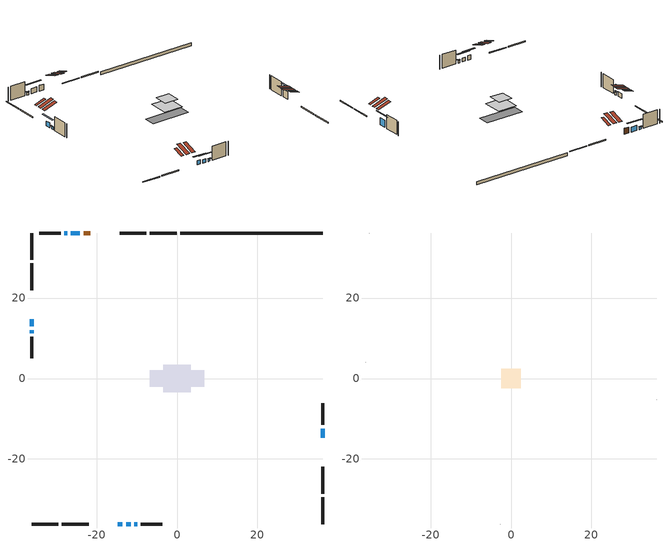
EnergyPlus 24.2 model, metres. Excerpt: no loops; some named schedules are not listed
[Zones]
conditioned space
 floor adiabatic (AdiabaticFloorConstruction): -3.48,-3.48 -3.48,3.48 3.48,3.48 3.48,-3.48 z2.63
 floor foundation (Slab1 construction): -6.82,-2.02 -6.82,2.02 6.82,2.02 6.82,-2.02 z-0.94
 wall outside (RimJoist1 construction): -0.1,36.18 -6.73,36.18 / -36.18,-36.18 -29.55,-36.18 / -36.18,36.18 -36.18,29.55 / 36.18,-36.18 36.18,-29.55 z0.19:0.49
 wall outside (RimJoist2 construction): -7.66,36.18 -14.29,36.18 / -28.62,-36.18 -21.99,-36.18 / -36.18,28.62 -36.18,21.99 / 36.18,-28.62 36.18,-21.99 z0.19:0.49
 wall outside (AdiabaticWallConstruction 1): -21.53,36.18 -23.2,36.18 z0.19:2.22
 wall outside (AdiabaticWallConstruction): 36.18,-14.75 36.18,-12.47 z0.19:2.73; -24.13,36.18 -26.41,36.18 z0.19:1.97; -14.75,-36.18 -13.61,-36.18 z0.19:1.71; -12.68,-36.18 -11.54,-36.18 z0.19:1.46; -36.18,14.75 -36.18,12.97 z0.19:1.84; -27.34,36.18 -28.02,36.18 / -10.61,-36.18 -9.93,-36.18 z0.19:1.03; -36.18,12.05 -36.18,11.27 z0.19:1.16
 wall outside (Wall1 construction): -28.94,36.18 -34.3,36.18 / -9.01,-36.18 -3.65,-36.18 / -36.18,10.34 -36.18,4.99 / 36.18,-11.54 36.18,-6.19 z0.19:5.07
 wall foundation (FoundationWall1 construction): 36.18,36.18 0.83,36.18 z-0.94:0.19
 window (WindowConstruction): 36.18,-14.75 36.18,-12.47 z0.19:2.73
 window (WindowConstruction 1): -24.13,36.18 -26.41,36.18 z0.19:1.97
 window (WindowConstruction 2): -14.75,-36.18 -13.61,-36.18 z0.19:1.71
 window (WindowConstruction 3): -12.68,-36.18 -11.54,-36.18 z0.19:1.46
 window (WindowConstruction 4): -36.18,14.75 -36.18,12.98 z0.19:1.84
 window (WindowConstruction 5): -27.34,36.18 -28.02,36.18 z0.19:1.03
 window (WindowConstruction 6): -10.61,-36.18 -9.93,-36.18 z0.19:1.03
 window (WindowConstruction 7): -36.18,12.05 -36.18,11.27 z0.19:1.16
 door (Door): -21.53,36.18 -23.2,36.18 z0.19:2.22
 ceiling adiabatic (AdiabaticFloorConstruction): 3.48,-3.48 3.48,3.48 -3.48,3.48 -3.48,-3.48 z2.63
 roof outside (Roof1 construction): -16.19,36.18,5.07 -16.19,32.53,6.29 -15.22,32.53,6.29 -15.22,36.18,5.07; -20.1,-36.18,5.07 -20.1,-32.53,6.29 -21.07,-32.53,6.29 -21.07,-36.18,5.07; -36.18,20.1,5.07 -32.53,20.1,6.29 -32.53,21.07,6.29 -36.18,21.07,5.07; 36.18,-20.1,5.07 32.53,-20.1,6.29 32.53,-21.07,6.29 36.18,-21.07,5.07
 roof outside (Roof2 construction): -18.43,36.18,5.07 -18.43,31.18,6.73 -17.11,31.18,6.73 -17.11,36.18,5.07; -17.86,-36.18,5.07 -17.86,-31.18,6.73 -19.17,-31.18,6.73 -19.17,-36.18,5.07; -36.18,17.86,5.07 -31.18,17.86,6.73 -31.18,19.17,6.73 -36.18,19.17,5.07; 36.18,-17.86,5.07 31.18,-17.86,6.73 31.18,-19.17,6.73 36.18,-19.17,5.07
attic - vented
 floor to conditioned space (Floor1 construction Reversed): -2.42,-2.42 -2.42,2.42 2.42,2.42 2.42,-2.42 z5.07
 wall outside (Wall3 construction): -35.23,36.18 -35.25,36.18 / -2.72,-36.18 -2.7,-36.18 / -36.18,4.06 -36.18,4.03 / 36.18,-5.26 36.18,-5.23 z0.19:5.07
 roof outside (Roof3 construction): -20.61,36.18,5.07 -20.61,31.46,6.64 -19.36,31.46,6.64 -19.36,36.18,5.07; -15.68,-36.18,5.07 -15.68,-31.46,6.64 -16.93,-31.46,6.64 -16.93,-36.18,5.07; -36.18,15.68,5.07 -31.46,15.68,6.64 -31.46,16.93,6.64 -36.18,16.93,5.07; 36.18,-15.68,5.07 31.46,-15.68,6.64 31.46,-16.93,6.64 36.18,-16.93,5.07
shading: 36.18,-10.68 36.18,-16.54 36.6,-16.54 36.6,-10.68 z4.52; -28.2,36.18 -22.34,36.18 -22.34,36.6 -28.2,36.6 z3.76; -11.82,-36.18 -16.54,-36.18 -16.54,-36.6 -11.82,-36.6 z3.5; -9.75,-36.18 -14.47,-36.18 -14.47,-36.6 -9.75,-36.6 z3.25; -36.18,11.19 -36.18,16.54 -36.6,16.54 -36.6,11.19 z3.63; -28.22,36.18 -27.14,36.18 -27.14,36.6 -28.22,36.6 z1.23; -9.73,-36.18 -10.81,-36.18 -10.81,-36.6 -9.73,-36.6 z1.23; -36.18,11.07 -36.18,12.25 -36.6,12.25 -36.6,11.07 z1.36
[Building]
Building 1: Terrain=Suburbs
[Site:Location]
Winnipeg Intl AP_MB: Latitude {deg}=49.91; Longitude {deg}=-97.24; Time Zone {hr}=-6; Elevation {m}=239; Keep Site Location Information=Yes
[Site:GroundTemperature:Shallow]
-2.46526, -5.11642, -5.32873, -4.07063, 0.979979, 6.00706, 10.3653, 13.1261, 13.3606, 11.1152, 6.8681, 1.99523
[Site:WaterMainsTemperature]
Calculation Method=Schedule; Temperature Schedule=mains temperature schedule
[Material] Roughness=Rough; Thermal Absorptance=0.9
Name | Thickness {m} | Conductivity {W/m-K} | Density {kg/m3} | Specific Heat {J/kg-K} | Solar Absorptance | Visible Absorptance
asphalt or fiberglass shingles | 0.00635 | 0.162714 | 1121.4 | 1465.45 | 0.84 | 0.84
ceiling stud and cavity | 0.1397 | 0.0798965 | 65.682 | 1177.47 | 0.7 | 0.7
concrete 4.0 in. | 0.1016 | 1.803125 | 2242.8 | 837.4 | 0.7 | 0.7
concrete 8.0 in. | 0.2032 | 1.803125 | 2242.8 | 837.4 | 0.7 | 0.7
door material | 0.04445 | 0.053851 | 512.64 | 1214.23 | 0.7 | 0.7
exterior vertical ins | 0.00272907 | 0.029427 | 32.04 | 1214.23 | 0.7 | 0.7
floor covering | 0.0127 | 0.0433444 | 54.468 | 1339.84 | 0.6 | 0.6
floor rigid ins; wall rigid ins | 0.512978 | 0.029427 | 32.04 | 1214.23 | 0.7 | 0.7
floor stud and cavity | 0.1397 | 1.75129 | 37.0049 | 1207.88 | 0.7 | 0.7
furniture material conditioned space 1 | 0.1524 | 0.115458 | 640.8 | 1214.23 | 0.6 | 0.6
gypsum board | 0.0127 | 0.160291 | 801 | 837.4 | 0.6 | 0.6
gypsum board 1 | 0.0127 | 0.160291 | 801 | 837.4 | 0.7 | 0.7
osb sheathing 0.5 in. | 0.0127 | 0.115458 | 512.64 | 1214.23 | 0.7 | 0.7
osb sheathing 0.75 in. | 0.01905 | 0.115458 | 512.64 | 1214.23 | 0.7 | 0.7
rim joist stud and cavity | 0.0508 | 0.177588 | 50.32683 | 1063.81 | 0.6 | 0.6
rim joist stud and cavity 1 | 0.0508 | 0.648972 | 50.32683 | 1063.81 | 0.6 | 0.6
roof rigid ins | 0.051816 | 0.029427 | 32.04 | 1214.23 | 0.7 | 0.7
roof stud and cavity | 0.2032 | 0.2199 | 78.34581 | 1123.46 | 0.7 | 0.7
roof stud and cavity 1 | 0.2032 | 0.117422 | 78.34581 | 1123.46 | 0.7 | 0.7
wall stud and cavity | 0.1397 | 0.168807 | 139.0536 | 1170.24 | 0.7 | 0.7
wall stud and cavity 1 | 0.0889 | 6.1454 | 50.32683 | 1063.81 | 0.6 | 0.6
wall stud and cavity 2 | 0.0889 | 0.380278 | 52.3479 | 1209.89 | 0.7 | 0.7
wall stud and cavity 3 | 0.0889 | 0.391764 | 83.0341 | 1211.67 | 0.7 | 0.7
wood siding | 0.0254 | 0.102417 | 544.68 | 1172.36 | 0.4 | 0.4
wood siding 1 | 0.00254 | 0.102417 | 544.68 | 1172.36 | 0.4 | 0.4
wood siding 2; wood siding 3; wood siding 4 | 0.0254 | 0.102417 | 544.68 | 1172.36 | 0.7 | 0.7
[WindowMaterial:SimpleGlazingSystem]
Name | U-Factor {W/m2-K} | Solar Heat Gain Coefficient
WindowMaterial | 2.86909 | 0.71
WindowMaterial 1 | 2.88102 | 0.7
WindowMaterial 2 | 2.91452 | 0.67
WindowMaterial 3 | 2.921331 | 0.66
WindowMaterial 4 | 2.89181 | 0.69
WindowMaterial 5 | 2.975272 | 0.61
WindowMaterial 6 | 2.95767 | 0.63
[Construction]
AdiabaticFloorConstruction: floor stud and cavity, floor rigid ins, osb sheathing 0.75 in., floor covering
AdiabaticWallConstruction: wood siding 3, wall rigid ins, wall stud and cavity 2, gypsum board
AdiabaticWallConstruction 1: wood siding 4, wall rigid ins, wall stud and cavity 2, gypsum board
Door: door material
Floor1 construction Reversed: gypsum board, ceiling stud and cavity
FoundationWall1 construction: concrete 8.0 in., gypsum board 1
furniture construction conditioned space 1: furniture material conditioned space 1
PartitionWallConstruction: gypsum board, wall stud and cavity 3, gypsum board
RimJoist1 construction: wood siding 2, rim joist stud and cavity
RimJoist2 construction: wood siding 2, rim joist stud and cavity 1
Roof1 construction: asphalt or fiberglass shingles, roof rigid ins, osb sheathing 0.75 in., roof stud and cavity, gypsum board
Roof2 construction: asphalt or fiberglass shingles, osb sheathing 0.75 in., roof stud and cavity 1, gypsum board
Roof3 construction: asphalt or fiberglass shingles
Slab1 construction: concrete 4.0 in.
Wall1 construction: wood siding, osb sheathing 0.5 in., wall stud and cavity, gypsum board
Wall3 construction: wood siding 1, wall stud and cavity 1
WindowConstruction: WindowMaterial
WindowConstruction 1: WindowMaterial 1
WindowConstruction 2: WindowMaterial 2
WindowConstruction 3: WindowMaterial 3
WindowConstruction 4: WindowMaterial 4
WindowConstruction 5; WindowConstruction 6: WindowMaterial 5
WindowConstruction 7: WindowMaterial 6
[Zone] Multiplier=1; Part of Total Floor Area=Yes
Name | Volume {m3}
attic - vented | 6.00414
conditioned space | 258.9
[Space]
Name | Zone | Volume {m3}
attic - vented 1 | attic - vented | 6.00414
conditioned space 1 | conditioned space | 258.9
[ZoneInfiltration:EffectiveLeakageArea]
infil attic - vented 1: Zone or Space=attic - vented 1; Schedule=Always On Discrete; Effective Air Leakage Area {cm2}=783.333; Stack Coefficient=0.000448569; Wind Coefficient=1.43098e-05
[ZoneMixing]
whole house fan mix: Zone or Space=attic - vented; Schedule=Always On Continuous; Design Flow Rate Calculation Method=Flow/Zone; Design Flow Rate {m3/s}=0; Source Zone or Space=conditioned space
[SurfaceProperty:ExposedFoundationPerimeter]
Slab1: Exposed Perimeter Calculation Method=TotalExposedPerimeter; Total Exposed Perimeter {m}=35.358
[InternalMass] Zone or ZoneList=conditioned space; Space or SpaceList=conditioned space 1
Name | Construction | Surface Area {m2}
furniture mass conditioned space 1 | furniture construction conditioned space 1 | 41.44
partition wall mass | PartitionWallConstruction | 103.6
[Lights]
interior lighting: Zone or ZoneList or Space or SpaceList=conditioned space 1; Schedule=interior lighting schedule; Design Level Calculation Method=LightingLevel; Lighting Level {W}=343.2; Return Air Fraction=0; Fraction Radiant=0.6; Fraction Visible=0.2; Fraction Replaceable=1
[People]
occupants: Zone or ZoneList or Space or SpaceList=conditioned space 1; Number of People Schedule=occupants schedule; Number of People Calculation Method=People; Number of People=3; Fraction Radiant=0.314171; Sensible Heat Fraction=0.56303; Activity Level Schedule=occupants activity schedule; Carbon Dioxide Generation Rate {m3/s-W}=0; Enable ASHRAE 55 Comfort Warnings=No; Mean Radiant Temperature Calculation Type=EnclosureAveraged
[ElectricEquipment] Zone or ZoneList or Space or SpaceList=conditioned space 1; Design Level Calculation Method=EquipmentLevel
Name | Schedule | Design Level {W} | Fraction Latent | Fraction Radiant | Fraction Lost
clothes dryer | clothes dryer schedule | 140.772 | 0.015 | 0.081 | 0.85
clothes washer | clothes washer schedule | 32.1985 | 0.03 | 0.162 | 0.7
cooking range | cooking range schedule | 215.147 | 0.08 | 0.432 | 0.2
dishwasher | dishwasher schedule | 66.8632 | 0.3 | 0.18 | 0.4
fridge | fridge schedule | 72.9452 | 0 | 0.6 | 0
mech vent house fan | mech vent house fan schedule | 10 | 0 | 0 | 1
mech vent house fan cfis | mech vent house fan cfis schedule | 0 | 0 | 0 | 0
misc plug loads | misc plug loads schedule | 494.7 | 0.045 | 0.513 | 0.1
whole house fan | Always On Discrete | 0 | 0 | 0 | 1
[OtherEquipment] Zone or ZoneList or Space or SpaceList=conditioned space 1; Design Level Calculation Method=EquipmentLevel
Name | Fuel Type | Schedule | Design Level {W} | Fraction Latent | Fraction Radiant | Fraction Lost
clothes dryer 1 | Electricity | clothes dryer schedule | 0 | 0.015 | 0.081 | 0.85
cooking range 1 | Electricity | cooking range schedule | 0 | 0.08 | 0.432 | 0.2
general water use latent | None | general water use schedule | 62.594 | 1 | 0 | 0
general water use sensible | None | general water use schedule | -61.6891 | 0 | 0.6 | 0
mech vent house fan latent load | None | Always On Discrete | 0 | 1 | 0 | 0
mech vent house fan sensible load | None | Always On Discrete | 0 | 0 | 0 | 0
water heater energy adjustment1 | Electricity | Always On Discrete | 0.01 | 0 | 0 | 1
[ZoneInfiltration:DesignFlowRate] Zone or ZoneList or Space or SpaceList=conditioned space 1; Schedule=Always On Discrete; Design Flow Rate Calculation Method=Flow/Zone; Design Flow Rate {m3/s}=0
infil flow; natural vent flow; whole house fan flow
[AvailabilityManager:Scheduled]
furnace airloop Availability Manager: Schedule=Always On Discrete
[Foundation:Kiva]
Foundation Kiva 1: Initial Indoor Air Temperature {C}=21; Wall Height Above Grade {m}=0.189982; Wall Depth Below Slab {m}=0.2032; Custom Block Material Name 1=exterior vertical ins; Custom Block Depth 1 {m}=1.12999; Custom Block X Position 1 {m}=0.2159; Custom Block Z Position 1 {m}=0
[Foundation:Kiva:Settings]
Soil Conductivity {W/m-K}=0.849921; Soil Density {kg/m3}=1842.3; Soil Specific Heat {J/kg-K}=418.7; Ground Solar Absorptivity=0.9; Ground Thermal Absorptivity=0.9; Ground Surface Roughness {m}=0.03; Far-Field Width {m}=40; Deep-Ground Boundary Condition=ZeroFlux; Deep-Ground Depth {m}=40; Minimum Cell Dimension {m}=0.2; Maximum Cell Growth Coefficient=3; Simulation Timestep=Timestep
[Exterior:Lights]
exterior lighting: Schedule=exterior lighting schedule; Design Level {W}=75.6
[EnergyManagementSystem:GlobalVariable]
furnace_airloop_Fan_RTF
infil_program_Qfan
infil_program_Qinf
natural_vent_program_Qnv
natural_vent_program_Qwhf
[EnergyManagementSystem:Sensor]
Name | Output:Variable or Output:Meter Index Key | Output:Variable or Output:Meter
airflow_gain | infil flow | Infiltration Sensible Heat Gain Energy
airflow_gain_1 | natural vent flow | Infiltration Sensible Heat Gain Energy
airflow_gain_2 | whole house fan flow | Infiltration Sensible Heat Gain Energy
airflow_loss | infil flow | Infiltration Sensible Heat Loss Energy
airflow_loss_1 | natural vent flow | Infiltration Sensible Heat Loss Energy
airflow_loss_2 | whole house fan flow | Infiltration Sensible Heat Loss Energy
clg_load_cond |  | Cooling:EnergyTransfer:Zone:CONDITIONED SPACE
clg_sp_s; clg_sp_s_1 | cooling setpoint | Schedule Value
clothes_dryer_exhaust_0_sch_s | clothes dryer exhaust 0 schedule | Schedule Value
cool_season | cooling season schedule | Schedule Value
htg_load_cond |  | Heating:EnergyTransfer:Zone:CONDITIONED SPACE
htg_sp_s; htg_sp_s_1 | heating setpoint | Schedule Value
ig_ee_conv | clothes dryer | Electric Equipment Convective Heating Energy
ig_ee_conv_2 | cooking range | Electric Equipment Convective Heating Energy
ig_ee_conv_4 | fridge | Electric Equipment Convective Heating Energy
ig_ee_conv_5 | misc plug loads | Electric Equipment Convective Heating Energy
ig_ee_conv_6 | whole house fan | Electric Equipment Convective Heating Energy
ig_ee_rad | clothes dryer | Electric Equipment Radiant Heating Energy
ig_ee_rad_2 | cooking range | Electric Equipment Radiant Heating Energy
ig_ee_rad_4 | fridge | Electric Equipment Radiant Heating Energy
ig_ee_rad_5 | misc plug loads | Electric Equipment Radiant Heating Energy
ig_ee_rad_6 | whole house fan | Electric Equipment Radiant Heating Energy
ig_lgt_conv | interior lighting | Lights Convective Heating Energy
ig_lgt_rad | interior lighting | Lights Radiant Heating Energy
ig_lgt_vis | interior lighting | Lights Visible Radiation Heating Energy
ig_oe_conv | clothes dryer 1 | Other Equipment Convective Heating Energy
ig_oe_conv_1 | cooking range 1 | Other Equipment Convective Heating Energy
ig_oe_conv_2 | general water use latent | Other Equipment Convective Heating Energy
ig_oe_conv_3 | general water use sensible | Other Equipment Convective Heating Energy
ig_oe_conv_4 | water heater energy adjustment1 | Other Equipment Convective Heating Energy
ig_oe_rad | clothes dryer 1 | Other Equipment Radiant Heating Energy
ig_oe_rad_1 | cooking range 1 | Other Equipment Radiant Heating Energy
ig_oe_rad_2 | general water use latent | Other Equipment Radiant Heating Energy
ig_oe_rad_3 | general water use sensible | Other Equipment Radiant Heating Energy
ig_oe_rad_4 | water heater energy adjustment1 | Other Equipment Radiant Heating Energy
ig_ppl_conv | occupants | People Convective Heating Energy
ig_ppl_rad | occupants | People Radiant Heating Energy
im_conv | furniture mass conditioned space 1 | Surface Inside Face Convection Heat Gain Energy
im_conv_1 | partition wall mass | Surface Inside Face Convection Heat Gain Energy
im_ig | furniture mass conditioned space 1 | Surface Inside Face Internal Gains Radiation Heat Gain Energy
im_ig_1 | partition wall mass | Surface Inside Face Internal Gains Radiation Heat Gain Energy
im_lgt | furniture mass conditioned space 1 | Surface Inside Face Lights Radiation Heat Gain Energy
im_lgt_1 | partition wall mass | Surface Inside Face Lights Radiation Heat Gain Energy
im_sol | furniture mass conditioned space 1 | Surface Inside Face Solar Radiation Heat Gain Energy
im_sol_1 | partition wall mass | Surface Inside Face Solar Radiation Heat Gain Energy
im_surf | furniture mass conditioned space 1 | Surface Inside Face Net Surface Thermal Radiation Heat Gain Energy
im_surf_1 | partition wall mass | Surface Inside Face Net Surface Thermal Radiation Heat Gain Energy
mv_conv | mech vent house fan | Electric Equipment Convective Heating Energy
mv_conv_1 | mech vent house fan cfis | Electric Equipment Convective Heating Energy
mv_conv_2 | mech vent house fan latent load | Other Equipment Convective Heating Energy
mv_conv_3 | mech vent house fan sensible load | Other Equipment Convective Heating Energy
mv_rad | mech vent house fan | Electric Equipment Radiant Heating Energy
mv_rad_1 | mech vent house fan cfis | Electric Equipment Radiant Heating Energy
mv_rad_2 | mech vent house fan latent load | Other Equipment Radiant Heating Energy
mv_rad_3 | mech vent house fan sensible load | Other Equipment Radiant Heating Energy
natural_vent_s | natural vent schedule | Schedule Value
out_pb_s |  | Site Outdoor Air Barometric Pressure
out_wt_s |  | Site Outdoor Air Humidity Ratio
site_vw_s |  | Site Wind Speed
ss_back_out | Window1 | Surface Window Shortwave from Zone Back Out Window Heat Transfer Rate
ss_back_out_1 | Window2 | Surface Window Shortwave from Zone Back Out Window Heat Transfer Rate
ss_back_out_2 | Window3 | Surface Window Shortwave from Zone Back Out Window Heat Transfer Rate
ss_back_out_3 | Window4 | Surface Window Shortwave from Zone Back Out Window Heat Transfer Rate
ss_back_out_4 | Window5 | Surface Window Shortwave from Zone Back Out Window Heat Transfer Rate
ss_back_out_5 | Window6 | Surface Window Shortwave from Zone Back Out Window Heat Transfer Rate
ss_back_out_6 | Window7 | Surface Window Shortwave from Zone Back Out Window Heat Transfer Rate
ss_back_out_7 | Window8 | Surface Window Shortwave from Zone Back Out Window Heat Transfer Rate
ss_conv | Door1 | Surface Inside Face Convection Heat Gain Energy
ss_conv_1 | Window1 | Surface Inside Face Convection Heat Gain Energy
ss_conv_2 | Window2 | Surface Inside Face Convection Heat Gain Energy
ss_conv_3 | Window3 | Surface Inside Face Convection Heat Gain Energy
ss_conv_4 | Window4 | Surface Inside Face Convection Heat Gain Energy
ss_conv_5 | Window5 | Surface Inside Face Convection Heat Gain Energy
ss_conv_6 | Window6 | Surface Inside Face Convection Heat Gain Energy
ss_conv_7 | Window7 | Surface Inside Face Convection Heat Gain Energy
ss_conv_8 | Window8 | Surface Inside Face Convection Heat Gain Energy
ss_ig | Door1 | Surface Inside Face Internal Gains Radiation Heat Gain Energy
ss_ig_1 | Window1 | Surface Inside Face Internal Gains Radiation Heat Gain Energy
ss_ig_2 | Window2 | Surface Inside Face Internal Gains Radiation Heat Gain Energy
ss_ig_3 | Window3 | Surface Inside Face Internal Gains Radiation Heat Gain Energy
ss_ig_4 | Window4 | Surface Inside Face Internal Gains Radiation Heat Gain Energy
ss_ig_5 | Window5 | Surface Inside Face Internal Gains Radiation Heat Gain Energy
ss_ig_6 | Window6 | Surface Inside Face Internal Gains Radiation Heat Gain Energy
ss_ig_7 | Window7 | Surface Inside Face Internal Gains Radiation Heat Gain Energy
ss_ig_8 | Window8 | Surface Inside Face Internal Gains Radiation Heat Gain Energy
ss_lgt | Door1 | Surface Inside Face Lights Radiation Heat Gain Energy
ss_sol | Door1 | Surface Inside Face Solar Radiation Heat Gain Energy
ss_surf | Door1 | Surface Inside Face Net Surface Thermal Radiation Heat Gain Energy
ss_surf_1 | Window1 | Surface Inside Face Net Surface Thermal Radiation Heat Gain Energy
ss_surf_2 | Window2 | Surface Inside Face Net Surface Thermal Radiation Heat Gain Energy
ss_surf_3 | Window3 | Surface Inside Face Net Surface Thermal Radiation Heat Gain Energy
ss_surf_4 | Window4 | Surface Inside Face Net Surface Thermal Radiation Heat Gain Energy
ss_surf_5 | Window5 | Surface Inside Face Net Surface Thermal Radiation Heat Gain Energy
ss_surf_6 | Window6 | Surface Inside Face Net Surface Thermal Radiation Heat Gain Energy
ss_surf_7 | Window7 | Surface Inside Face Net Surface Thermal Radiation Heat Gain Energy
ss_surf_8 | Window8 | Surface Inside Face Net Surface Thermal Radiation Heat Gain Energy
ss_trans_in | Window1 | Surface Window Transmitted Solar Radiation Rate
ss_trans_in_1 | Window2 | Surface Window Transmitted Solar Radiation Rate
ss_trans_in_2 | Window3 | Surface Window Transmitted Solar Radiation Rate
ss_trans_in_3 | Window4 | Surface Window Transmitted Solar Radiation Rate
ss_trans_in_4 | Window5 | Surface Window Transmitted Solar Radiation Rate
ss_trans_in_5 | Window6 | Surface Window Transmitted Solar Radiation Rate
ss_trans_in_6 | Window7 | Surface Window Transmitted Solar Radiation Rate
ss_trans_in_7 | Window8 | Surface Window Transmitted Solar Radiation Rate
ss_trans_out | Window1 | Surface Inside Face Initial Transmitted Diffuse Transmitted Out Window Solar Radiation Rate
ss_trans_out_1 | Window2 | Surface Inside Face Initial Transmitted Diffuse Transmitted Out Window Solar Radiation Rate
ss_trans_out_2 | Window3 | Surface Inside Face Initial Transmitted Diffuse Transmitted Out Window Solar Radiation Rate
ss_trans_out_3 | Window4 | Surface Inside Face Initial Transmitted Diffuse Transmitted Out Window Solar Radiation Rate
ss_trans_out_4 | Window5 | Surface Inside Face Initial Transmitted Diffuse Transmitted Out Window Solar Radiation Rate
ss_trans_out_5 | Window6 | Surface Inside Face Initial Transmitted Diffuse Transmitted Out Window Solar Radiation Rate
ss_trans_out_6 | Window7 | Surface Inside Face Initial Transmitted Diffuse Transmitted Out Window Solar Radiation Rate
ss_trans_out_7 | Window8 | Surface Inside Face Initial Transmitted Diffuse Transmitted Out Window Solar Radiation Rate
s_conv | Floor1 | Surface Inside Face Convection Heat Gain Energy
s_conv_1 | FoundationWall1 | Surface Inside Face Convection Heat Gain Energy
s_conv_10 | RimJoist2:270 | Surface Inside Face Convection Heat Gain Energy
s_conv_11 | RimJoist2:90 | Surface Inside Face Convection Heat Gain Energy
s_conv_12 | Roof1:0 | Surface Inside Face Convection Heat Gain Energy
s_conv_13 | Roof1:180 | Surface Inside Face Convection Heat Gain Energy
s_conv_14 | Roof1:270 | Surface Inside Face Convection Heat Gain Energy
s_conv_15 | Roof1:90 | Surface Inside Face Convection Heat Gain Energy
s_conv_16 | Roof2:0 | Surface Inside Face Convection Heat Gain Energy
s_conv_17 | Roof2:180 | Surface Inside Face Convection Heat Gain Energy
s_conv_18 | Roof2:270 | Surface Inside Face Convection Heat Gain Energy
s_conv_19 | Roof2:90 | Surface Inside Face Convection Heat Gain Energy
s_conv_2 | inferred conditioned ceiling | Surface Inside Face Convection Heat Gain Energy
s_conv_20 | Slab1 | Surface Inside Face Convection Heat Gain Energy
s_conv_21 | Wall1:0 | Surface Inside Face Convection Heat Gain Energy
s_conv_22 | Wall1:180 | Surface Inside Face Convection Heat Gain Energy
s_conv_23 | Wall1:270 | Surface Inside Face Convection Heat Gain Energy
s_conv_24 | Wall1:90 | Surface Inside Face Convection Heat Gain Energy
s_conv_3 | inferred conditioned floor | Surface Inside Face Convection Heat Gain Energy
s_conv_4 | RimJoist1:0 | Surface Inside Face Convection Heat Gain Energy
s_conv_5 | RimJoist1:180 | Surface Inside Face Convection Heat Gain Energy
s_conv_6 | RimJoist1:270 | Surface Inside Face Convection Heat Gain Energy
s_conv_7 | RimJoist1:90 | Surface Inside Face Convection Heat Gain Energy
s_conv_8 | RimJoist2:0 | Surface Inside Face Convection Heat Gain Energy
s_conv_9 | RimJoist2:180 | Surface Inside Face Convection Heat Gain Energy
s_ig | Floor1 | Surface Inside Face Internal Gains Radiation Heat Gain Energy
s_ig_1 | FoundationWall1 | Surface Inside Face Internal Gains Radiation Heat Gain Energy
s_ig_10 | RimJoist2:270 | Surface Inside Face Internal Gains Radiation Heat Gain Energy
s_ig_11 | RimJoist2:90 | Surface Inside Face Internal Gains Radiation Heat Gain Energy
s_ig_12 | Roof1:0 | Surface Inside Face Internal Gains Radiation Heat Gain Energy
s_ig_13 | Roof1:180 | Surface Inside Face Internal Gains Radiation Heat Gain Energy
s_ig_14 | Roof1:270 | Surface Inside Face Internal Gains Radiation Heat Gain Energy
s_ig_15 | Roof1:90 | Surface Inside Face Internal Gains Radiation Heat Gain Energy
s_ig_16 | Roof2:0 | Surface Inside Face Internal Gains Radiation Heat Gain Energy
s_ig_17 | Roof2:180 | Surface Inside Face Internal Gains Radiation Heat Gain Energy
s_ig_18 | Roof2:270 | Surface Inside Face Internal Gains Radiation Heat Gain Energy
s_ig_19 | Roof2:90 | Surface Inside Face Internal Gains Radiation Heat Gain Energy
s_ig_2 | inferred conditioned ceiling | Surface Inside Face Internal Gains Radiation Heat Gain Energy
s_ig_20 | Slab1 | Surface Inside Face Internal Gains Radiation Heat Gain Energy
s_ig_21 | Wall1:0 | Surface Inside Face Internal Gains Radiation Heat Gain Energy
s_ig_22 | Wall1:180 | Surface Inside Face Internal Gains Radiation Heat Gain Energy
s_ig_23 | Wall1:270 | Surface Inside Face Internal Gains Radiation Heat Gain Energy
s_ig_24 | Wall1:90 | Surface Inside Face Internal Gains Radiation Heat Gain Energy
s_ig_3 | inferred conditioned floor | Surface Inside Face Internal Gains Radiation Heat Gain Energy
s_ig_4 | RimJoist1:0 | Surface Inside Face Internal Gains Radiation Heat Gain Energy
